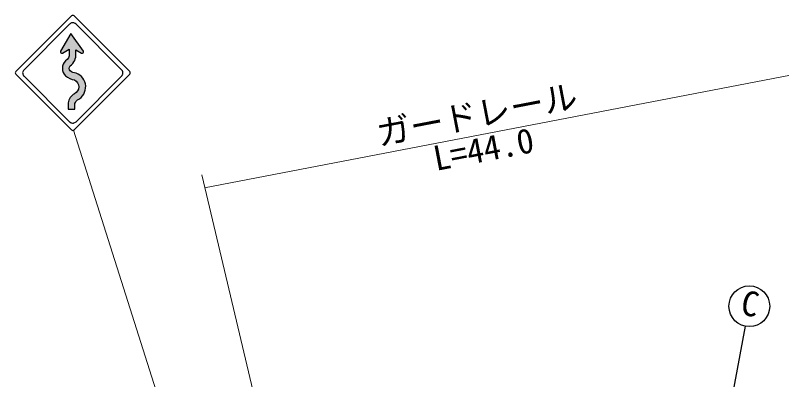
# Model space of a CAD drawing. Units: millimetres, scale not verified. Extents: x 40000 to 680000, y 20000 to 380000.
# Drawn here: x 119227 to 175670, y 302508 to 329308 of the extents above; entities that cross this region are included whole.
import ezdxf
from ezdxf.enums import TextEntityAlignment as Align

# ---------------------------------------------------------------- set-up
doc = ezdxf.new("R2010")
doc.units = ezdxf.units.MM
doc.header["$LTSCALE"] = 1000
doc.layers.add('M-STR-HTXT', color=7, linetype='Continuous', lineweight=13)
doc.layers.add('M-STR-STRC', color=7, linetype='Continuous', lineweight=25)
doc.styles.add('ＭＳ ゴシック', font='')
doc.styles.get('ＭＳ ゴシック').set_extended_font_data('MS Gothic')

msp = doc.modelspace()

# ---------------------------------------------------------------- hatches: boundary and pattern name
at = {"layer": 'M-STR-STRC'}
msp.add_hatch(color=256, dxfattribs=at).paths.add_polyline_path([(123317, 327966), (122561, 326673, 0.765), (122697, 326534), (123188, 326810), (123188, 326484, -0.2874), (122932, 325965, 0.43726), (122932, 324854, 0.11519), (123575, 324554, -0.65627), (123575, 323543, 0.22343), (123117, 322868), (123118, 322397), (123622, 322397), (123621, 322821, -0.19274), (123814, 323099, 0.67016), (123698, 325046, -0.12362), (123270, 325228, -0.43396), (123270, 325586, 0.2571), (123692, 326506), (123692, 326764), (124101, 326534, 0.76292), (124238, 326672)])

# ---------------------------------------------------------------- linework, layer by layer
at = {"layer": 'M-STR-HTXT'}
for p, q in [((133165, 316625), (177222, 325082)), ((132956, 317573), (141445, 281775))]:
    msp.add_line(p, q, dxfattribs=at)
at = {"layer": 'M-STR-STRC', "lineweight": 13}
msp.add_line((136357, 280377), (123514, 320853), dxfattribs=at)
at = {"layer": 'M-STR-STRC'}
msp.add_line((169755, 289180), (173012, 306434), dxfattribs=at)
for points in [[(123557, 329266), (123512, 329297), (123460, 329308), (123406, 329296), (123363, 329266), (119269, 325172), (119238, 325127), (119227, 325075), (119239, 325021), (119269, 324978), (123363, 320884), (123408, 320852), (123460, 320841), (123514, 320853), (123557, 320884), (127651, 324978), (127683, 325023), (127694, 325075), (127682, 325129), (127651, 325172)], [(123697, 328666), (123645, 328709), (123585, 328742), (123545, 328757), (123478, 328768), (123410, 328764), (123375, 328757), (123313, 328732), (123255, 328694), (123224, 328666), (119869, 325311), (119826, 325260), (119793, 325200), (119778, 325160), (119767, 325093), (119771, 325024), (119778, 324990), (119803, 324928), (119841, 324870), (119869, 324838), (123224, 321484), (123275, 321440), (123335, 321407), (123375, 321393), (123442, 321382), (123511, 321386), (123545, 321393), (123607, 321418), (123665, 321456), (123697, 321484), (127051, 324838), (127095, 324890), (127128, 324950), (127142, 324990), (127153, 325057), (127149, 325125), (127142, 325160), (127117, 325222), (127079, 325280), (127051, 325311)]]:
    msp.add_lwpolyline(points, close=True, dxfattribs=at)
msp.add_lwpolyline([(123317, 327966), (122561, 326673, 0.765), (122697, 326534), (123188, 326810), (123188, 326484, -0.2874), (122932, 325965, 0.43726), (122932, 324854, 0.11519), (123575, 324554, -0.65627), (123575, 323543, 0.22343), (123117, 322868), (123118, 322397), (123622, 322397), (123621, 322821, -0.19274), (123814, 323099, 0.67016), (123698, 325046, -0.12362), (123270, 325228, -0.43396), (123270, 325586, 0.2571), (123692, 326506), (123692, 326764), (124101, 326534, 0.76292), (124238, 326672)], format="xyb", close=True, dxfattribs=at)
msp.add_circle((173290, 307908), 1500, dxfattribs=at)

# ---------------------------------------------------------------- texts
at = {"layer": 'M-STR-HTXT', "style": 'ＭＳ ゴシック'}
for s, p in [('ガードレール', (153495, 320579)), ('L=44.0', (153985, 318025))]:
    msp.add_text(s, height=1833, rotation=10.866, dxfattribs=at).set_placement(p, align=Align.BOTTOM_CENTER)
at = {"layer": 'M-STR-STRC', "style": 'ＭＳ ゴシック'}
msp.add_text('C', height=1833, rotation=349.253, dxfattribs=at).set_placement((173082, 306664), align=Align.BOTTOM_CENTER)

doc.saveas('drawing.dxf')
